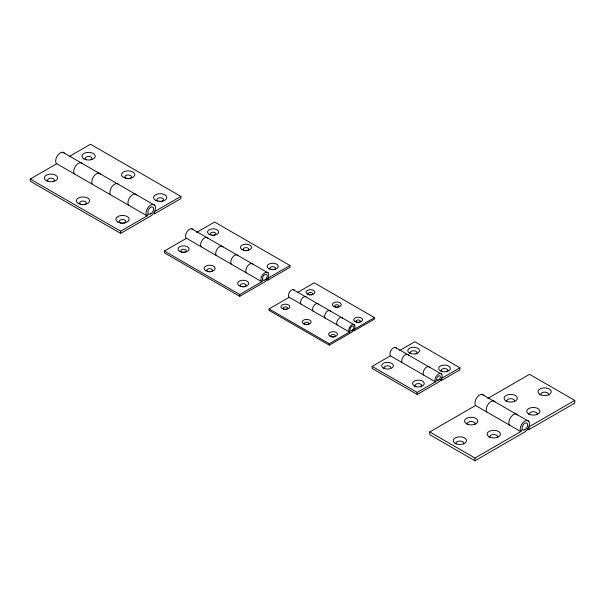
<?xml version="1.0" encoding="UTF-8"?>
<svg xmlns="http://www.w3.org/2000/svg" width="605" height="605" viewBox="0 0 605 605"><rect width="100%" height="100%" fill="white"/><g stroke="black" fill="none" stroke-linecap="round" stroke-linejoin="round"><path stroke-width="0.91" d="M146.66 215.637A6.708 3.872 -60 0 1 149.148 206.313A6.708 3.872 -60 0 1 155.44 206.88A6.708 3.872 -60 0 1 150.766 216.008L120.637 233.401L30.25 181.213L30.25 179.027L120.637 231.208L147.136 215.909L148.301 213.595M261.421 281.537A5.589 3.229 -60 0 1 263.493 273.77A5.589 3.229 -60 0 1 268.733 274.239A5.589 3.229 -60 0 1 264.846 281.847L239.731 296.337L164.409 252.852L164.409 251.022L239.731 294.514L261.814 281.764L262.789 279.835M349.153 331.88A4.477 2.586 -60 0 1 350.809 325.664A4.477 2.586 -60 0 1 355.006 326.034A4.477 2.586 -60 0 1 351.891 332.122L329.294 345.168L269.036 310.38L269.036 308.921L329.294 343.708L349.471 332.062L350.25 330.512M437.022 379.948L435.479 381.861L417.208 392.411L372.135 366.388L372.135 368.437L417.208 394.468L438.557 382.141L440.342 380.56L441.642 378.306L459.913 367.757L459.913 369.814L441.642 380.356L440.062 379.448M522.402 429.565L520.769 431.592L474.948 458.03L429.754 431.932L429.754 434.677L474.948 460.768L524.845 431.955L527.205 429.868L528.921 426.888L574.75 400.404L529.557 374.313L487.819 398.43M30.25 179.027L56.741 163.728M69.635 156.287L90.508 144.232L180.895 196.421L180.895 198.606L154.404 213.905L154.404 211.712L180.895 196.421M164.409 251.022L186.491 238.279M196.64 232.418L214.624 222.035L289.954 265.519L289.954 267.349L267.871 280.092L266.283 279.177M289.954 265.519L267.871 278.27L267.871 280.092M269.036 308.921L289.205 297.267M297.282 292.608L314.229 282.822L374.487 317.617L374.487 319.077L354.311 330.723L352.707 329.793M374.487 317.617L354.311 329.264L354.311 330.723M372.135 366.388L390.399 355.838A5.029 2.904 -60 0 1 391.707 349.471A5.029 2.904 -60 0 1 396.562 348.17M399.746 350.446L414.833 341.734L459.913 367.757M429.754 431.932L475.575 405.501A6.655 3.842 -60 0 1 477.3 397.077A6.655 3.842 -60 0 1 483.728 395.352M527.31 428.673L528.921 429.603L574.75 403.142L574.75 400.404M62.754 152.226L154.88 205.413M482.011 394.362L528.921 421.451M191.498 228.698L268.265 273.021M395.262 347.421L441.642 374.192M293.213 289.606L354.628 325.059M349.471 332.062L288.895 297.085A4.477 2.586 -60 0 1 290.052 291.428A4.477 2.586 -60 0 1 294.37 290.271M390.399 355.838L435.479 381.861A5.029 2.904 -60 0 1 438.557 373.92A5.029 2.904 -60 0 1 441.642 378.306L441.642 380.356M261.814 281.764L186.098 238.052A5.589 3.229 -60 0 1 187.542 230.974A5.589 3.229 -60 0 1 192.942 229.529M475.575 405.501L520.769 431.592A6.655 3.842 -60 0 1 524.845 421.088A6.655 3.842 -60 0 1 528.921 426.888L528.921 429.603M147.136 215.909L56.273 163.456A6.708 3.872 -60 0 1 58.004 154.963A6.708 3.872 -60 0 1 64.485 153.231M474.948 458.03L474.948 460.768M417.208 392.411L417.208 394.468M329.294 343.708L329.294 345.168M239.731 294.514L239.731 296.337M120.637 231.208L120.637 233.401M306.122 324.666A2.216 1.278 0 0 1 304.882 322.692A2.216 1.278 0 0 1 308.512 322.692A2.216 1.278 0 0 1 307.272 324.666M300.942 304.043A4.477 2.586 -60 0 1 302.099 298.386A4.477 2.586 -60 0 1 306.425 297.229M312.997 311A4.477 2.586 -60 0 1 314.154 305.344A4.477 2.586 -60 0 1 318.472 304.186M325.051 317.958A4.477 2.586 -60 0 1 326.208 312.301A4.477 2.586 -60 0 1 330.527 311.144M337.098 324.923A4.477 2.586 -60 0 1 338.255 319.259A4.477 2.586 -60 0 1 342.581 318.101M309.889 294.945A2.216 1.278 0 0 1 308.648 292.971A2.216 1.278 0 0 1 312.278 292.971A2.216 1.278 0 0 1 311.038 294.945M423.613 375.017A5.029 2.904 -60 0 1 424.922 368.649A5.029 2.904 -60 0 1 429.777 367.348M402.264 362.69A5.029 2.904 -60 0 1 403.565 356.322A5.029 2.904 -60 0 1 408.428 355.022M442.119 371.863A3.358 1.936 0 0 1 442.119 369.126A3.358 1.936 0 0 1 446.861 369.126A3.358 1.936 0 0 1 446.861 371.863M410.409 353.191A3.358 1.936 0 0 1 414.516 350.817A3.358 1.936 0 0 1 416.021 354.061M416.021 386.935A3.358 1.936 0 0 1 416.021 384.19A3.358 1.936 0 0 1 420.77 384.19A3.358 1.936 0 0 1 420.77 386.935M384.311 368.256A3.358 1.936 0 0 1 387.555 365.821A3.358 1.936 0 0 1 390.792 368.256M509.47 425.065A6.655 3.842 -60 0 1 511.195 416.648A6.655 3.842 -60 0 1 517.623 414.924M486.874 412.02A6.655 3.842 -60 0 1 488.598 403.603A6.655 3.842 -60 0 1 495.026 401.879M489.914 437.46A3.993 2.307 0 0 1 493.778 434.556A3.993 2.307 0 0 1 497.635 437.46M456.019 443.972A3.993 2.307 0 0 1 459.883 441.068A3.993 2.307 0 0 1 463.74 443.972M467.317 424.4A3.993 2.307 0 0 1 471.182 421.496A3.993 2.307 0 0 1 475.038 424.4M506.869 401.584A3.993 2.307 0 0 1 510.726 398.68A3.993 2.307 0 0 1 514.583 401.584M529.466 414.614A3.993 2.307 0 0 1 533.323 411.71A3.993 2.307 0 0 1 537.18 414.614M540.764 395.05A3.993 2.307 0 0 1 544.621 392.146A3.993 2.307 0 0 1 548.478 395.05M201.162 246.749A5.589 3.229 -60 0 1 202.607 239.678A5.589 3.229 -60 0 1 208.007 238.226M216.227 255.446A5.589 3.229 -60 0 1 217.671 248.375A5.589 3.229 -60 0 1 223.071 246.923M231.291 264.143A5.589 3.229 -60 0 1 232.736 257.072A5.589 3.229 -60 0 1 238.136 255.62M246.356 272.84A5.589 3.229 -60 0 1 247.8 265.769A5.589 3.229 -60 0 1 253.2 264.317M211.1 234.959A2.775 1.603 0 0 1 211.886 232.373A2.775 1.603 0 0 1 215.819 233.689A2.775 1.603 0 0 1 212.34 235.375M245.297 250.773A2.775 1.603 0 0 1 243.739 248.307A2.775 1.603 0 0 1 248.284 248.307A2.775 1.603 0 0 1 246.727 250.773M270.73 269.384A2.775 1.603 0 0 1 270.73 267.123A2.775 1.603 0 0 1 274.647 267.123A2.775 1.603 0 0 1 274.647 269.384M82.114 204.815A3.328 1.921 0 0 1 80.253 201.858A3.328 1.921 0 0 1 85.706 201.858A3.328 1.921 0 0 1 83.838 204.815M48.612 181.485A3.328 1.921 0 0 1 48.612 178.77A3.328 1.921 0 0 1 53.316 178.77A3.328 1.921 0 0 1 53.316 181.485M74.347 173.892A6.708 3.872 -60 0 1 76.086 165.399A6.708 3.872 -60 0 1 82.567 163.668M92.429 184.328A6.708 3.872 -60 0 1 94.161 175.843A6.708 3.872 -60 0 1 100.642 174.104M110.503 194.765A6.708 3.872 -60 0 1 112.243 186.279A6.708 3.872 -60 0 1 118.724 184.54M128.585 205.201A6.708 3.872 -60 0 1 130.317 196.716A6.708 3.872 -60 0 1 136.798 194.976M86.273 159.743A3.328 1.921 0 0 1 86.273 157.028A3.328 1.921 0 0 1 90.977 157.028A3.328 1.921 0 0 1 90.977 159.743M157.829 201.057A3.328 1.921 0 0 1 158.775 197.956A3.328 1.921 0 0 1 163.501 199.529A3.328 1.921 0 0 1 159.319 201.556M303.559 323.773A4.439 2.564 0 0 0 310.985 322.624A4.439 2.564 0 0 0 305.548 319.485A4.439 2.564 0 0 0 303.559 323.773M329.922 336.1A4.439 2.564 0 0 0 337.348 334.951A4.439 2.564 0 0 0 331.911 331.812A4.439 2.564 0 0 0 329.922 336.1M282.217 308.558A4.439 2.564 0 0 0 289.644 307.408A4.439 2.564 0 0 0 284.206 304.27A4.439 2.564 0 0 0 282.217 308.558M331.487 336.652A2.216 1.278 0 0 0 335.2 336.077A2.216 1.278 0 0 0 332.485 334.512A2.216 1.278 0 0 0 331.487 336.652M283.783 309.11A2.216 1.278 0 0 0 287.496 308.535A2.216 1.278 0 0 0 284.781 306.969A2.216 1.278 0 0 0 283.783 309.11M351.891 330.663A2.685 1.55 -60 0 0 353.532 326.428A2.685 1.55 -60 0 0 350.25 328.326A2.685 1.55 -60 0 0 351.891 330.663M333.688 306.38A4.439 2.564 0 0 0 341.114 305.23A4.439 2.564 0 0 0 335.677 302.092A4.439 2.564 0 0 0 333.688 306.38M355.029 321.603A4.439 2.564 0 0 0 362.455 320.453A4.439 2.564 0 0 0 357.018 317.315A4.439 2.564 0 0 0 355.029 321.603M307.325 294.06A4.439 2.564 0 0 0 314.751 292.911A4.439 2.564 0 0 0 309.314 289.772A4.439 2.564 0 0 0 307.325 294.06M335.253 306.939A2.216 1.278 0 0 0 338.966 306.364A2.216 1.278 0 0 0 336.251 304.791A2.216 1.278 0 0 0 335.253 306.939M356.602 322.155A2.216 1.278 0 0 0 360.315 321.58A2.216 1.278 0 0 0 357.593 320.015A2.216 1.278 0 0 0 356.602 322.155M438.557 380.084A2.518 1.452 -60 0 0 440.1 376.113A2.518 1.452 -60 0 0 437.022 377.891A2.518 1.452 -60 0 0 438.557 380.084M440.342 370.835A5.869 3.388 0 0 0 450.165 369.315A5.869 3.388 0 0 0 442.973 365.17A5.869 3.388 0 0 0 440.342 370.835M409.494 353.033A5.869 3.388 0 0 0 419.318 351.513A5.869 3.388 0 0 0 412.126 347.361A5.869 3.388 0 0 0 409.494 353.033M383.404 368.097A5.869 3.388 0 0 0 393.227 366.577A5.869 3.388 0 0 0 386.035 362.425A5.869 3.388 0 0 0 383.404 368.097M414.243 385.907A5.869 3.388 0 0 0 424.067 384.387A5.869 3.388 0 0 0 416.875 380.235A5.869 3.388 0 0 0 414.243 385.907M524.845 429.784A3.993 2.307 -60 0 0 527.295 423.477A3.993 2.307 -60 0 0 522.402 426.298A3.993 2.307 -60 0 0 524.845 429.784M455.172 443.352A6.655 3.842 0 0 0 466.311 441.627A6.655 3.842 0 0 0 458.159 436.923A6.655 3.842 0 0 0 455.172 443.352M466.47 423.802A6.655 3.842 0 0 0 477.61 422.086A6.655 3.842 0 0 0 469.457 417.374A6.655 3.842 0 0 0 466.47 423.802M489.067 436.84A6.655 3.842 0 0 0 500.206 435.124A6.655 3.842 0 0 0 492.054 430.412A6.655 3.842 0 0 0 489.067 436.84M506.014 400.964A6.655 3.842 0 0 0 517.154 399.239A6.655 3.842 0 0 0 509.002 394.528A6.655 3.842 0 0 0 506.014 400.964M528.611 414.009A6.655 3.842 0 0 0 539.751 412.285A6.655 3.842 0 0 0 531.598 407.581A6.655 3.842 0 0 0 528.611 414.009M539.91 394.43A6.655 3.842 0 0 0 551.049 392.705A6.655 3.842 0 0 0 542.897 387.994A6.655 3.842 0 0 0 539.91 394.43M205.685 270.685A5.551 3.207 0 0 0 214.964 269.248A5.551 3.207 0 0 0 208.173 265.33A5.551 3.207 0 0 0 205.685 270.685M239.262 285.726A5.551 3.207 0 0 0 248.549 284.289A5.551 3.207 0 0 0 241.75 280.365A5.551 3.207 0 0 0 239.262 285.726M179.632 251.294A5.551 3.207 0 0 0 188.911 249.865A5.551 3.207 0 0 0 182.12 245.94A5.551 3.207 0 0 0 179.632 251.294M207.644 271.38A2.775 1.603 0 0 0 212.287 270.662A2.775 1.603 0 0 0 208.884 268.703A2.775 1.603 0 0 0 207.644 271.38M241.229 286.422A2.775 1.603 0 0 0 245.864 285.704A2.775 1.603 0 0 0 242.469 283.737A2.775 1.603 0 0 0 241.229 286.422M181.591 251.99A2.775 1.603 0 0 0 186.234 251.272A2.775 1.603 0 0 0 182.839 249.313A2.775 1.603 0 0 0 181.591 251.99M264.846 280.017A3.358 1.936 -60 0 0 266.896 274.723A3.358 1.936 -60 0 0 262.789 277.098A3.358 1.936 -60 0 0 264.846 280.017M242.091 249.668A5.551 3.207 0 0 0 251.37 248.232A5.551 3.207 0 0 0 244.579 244.307A5.551 3.207 0 0 0 242.091 249.668M268.764 268.696A5.551 3.207 0 0 0 278.05 267.259A5.551 3.207 0 0 0 271.252 263.334A5.551 3.207 0 0 0 268.764 268.696M209.133 234.264A5.551 3.207 0 0 0 218.42 232.827A5.551 3.207 0 0 0 211.621 228.909A5.551 3.207 0 0 0 209.133 234.264M78.272 203.484A6.655 3.842 0 0 0 89.411 201.76A6.655 3.842 0 0 0 81.251 197.056A6.655 3.842 0 0 0 78.272 203.484M117.816 221.967A6.655 3.842 0 0 0 128.956 220.243A6.655 3.842 0 0 0 120.796 215.539A6.655 3.842 0 0 0 117.816 221.967M46.26 180.653A6.655 3.842 0 0 0 57.392 178.929A6.655 3.842 0 0 0 49.239 174.225A6.655 3.842 0 0 0 46.26 180.653M120.168 222.799A3.328 1.921 0 0 0 125.734 221.937A3.328 1.921 0 0 0 121.658 219.585A3.328 1.921 0 0 0 120.168 222.799M150.766 213.815A4.023 2.322 -60 0 0 153.231 207.462A4.023 2.322 -60 0 0 148.301 210.306A4.023 2.322 -60 0 0 150.766 213.815M123.465 177.394A6.655 3.842 0 0 0 134.605 175.669A6.655 3.842 0 0 0 126.445 170.965A6.655 3.842 0 0 0 123.465 177.394M155.477 200.225A6.655 3.842 0 0 0 166.617 198.501A6.655 3.842 0 0 0 158.457 193.797A6.655 3.842 0 0 0 155.477 200.225M83.921 158.911A6.655 3.842 0 0 0 95.061 157.187A6.655 3.842 0 0 0 86.901 152.483A6.655 3.842 0 0 0 83.921 158.911M125.817 178.225A3.328 1.921 0 0 0 131.383 177.363A3.328 1.921 0 0 0 127.307 175.011A3.328 1.921 0 0 0 125.817 178.225"/></g></svg>
